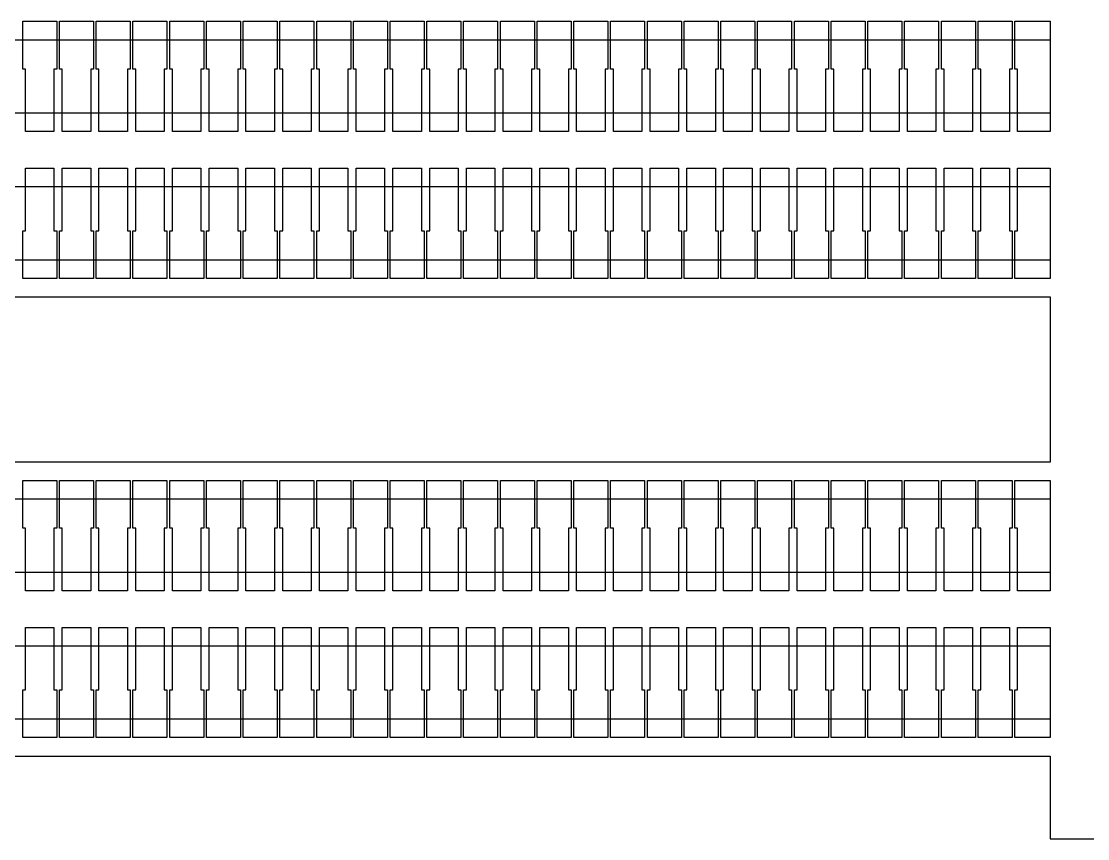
# Model space of a CAD drawing. Extents: x -38350 to 38650, y -35000 to 36000.
# Drawn here: x 440 to 1020, y -25000 to -24555 of the extents above; entities that cross this region are included whole.
import ezdxf

# ---------------------------------------------------------------- set-up
doc = ezdxf.new("R2010")
doc.units = 0
doc.header["$MEASUREMENT"] = 0
doc.layers.add('Layer1', color=10, linetype='Continuous')

msp = doc.modelspace()

# ---------------------------------------------------------------- linework, layer by layer
for p, q in [((440.75, -24581), (440.75, -24555)), ((440.75, -24555), (459.25, -24555)), ((459.25, -24555), (459.25, -24581)), ((460.75, -24581), (460.75, -24555)), ((460.75, -24555), (479.25, -24555)), ((479.25, -24555), (479.25, -24581)), ((480.75, -24581), (480.75, -24555)), ((480.75, -24555), (499.25, -24555)), ((499.25, -24555), (499.25, -24581)), ((500.75, -24581), (500.75, -24555)), ((500.75, -24555), (519.25, -24555)), ((519.25, -24555), (519.25, -24581)), ((520.75, -24581), (520.75, -24555)), ((520.75, -24555), (539.25, -24555)), ((539.25, -24555), (539.25, -24581)), ((540.75, -24581), (540.75, -24555)), ((540.75, -24555), (559.25, -24555)), ((559.25, -24555), (559.25, -24581)), ((560.75, -24581), (560.75, -24555)), ((560.75, -24555), (579.25, -24555)), ((579.25, -24555), (579.25, -24581)), ((580.75, -24581), (580.75, -24555)), ((580.75, -24555), (599.25, -24555)), ((599.25, -24555), (599.25, -24581)), ((600.75, -24581), (600.75, -24555)), ((600.75, -24555), (619.25, -24555)), ((619.25, -24555), (619.25, -24581)), ((620.75, -24581), (620.75, -24555)), ((620.75, -24555), (639.25, -24555)), ((639.25, -24555), (639.25, -24581)), ((640.75, -24581), (640.75, -24555)), ((640.75, -24555), (659.25, -24555)), ((659.25, -24555), (659.25, -24581)), ((660.75, -24581), (660.75, -24555)), ((660.75, -24555), (679.25, -24555)), ((679.25, -24555), (679.25, -24581)), ((680.75, -24581), (680.75, -24555)), ((680.75, -24555), (699.25, -24555)), ((699.25, -24555), (699.25, -24581)), ((700.75, -24581), (700.75, -24555)), ((700.75, -24555), (719.25, -24555)), ((719.25, -24555), (719.25, -24581)), ((720.75, -24581), (720.75, -24555)), ((720.75, -24555), (739.25, -24555)), ((739.25, -24555), (739.25, -24581)), ((740.75, -24581), (740.75, -24555)), ((740.75, -24555), (759.25, -24555)), ((759.25, -24555), (759.25, -24581)), ((760.75, -24581), (760.75, -24555)), ((760.75, -24555), (779.25, -24555)), ((779.25, -24555), (779.25, -24581)), ((780.75, -24581), (780.75, -24555)), ((780.75, -24555), (799.25, -24555)), ((799.25, -24555), (799.25, -24581)), ((800.75, -24581), (800.75, -24555)), ((800.75, -24555), (819.25, -24555)), ((819.25, -24555), (819.25, -24581)), ((820.75, -24581), (820.75, -24555)), ((820.75, -24555), (839.25, -24555)), ((839.25, -24555), (839.25, -24581)), ((840.75, -24581), (840.75, -24555)), ((840.75, -24555), (859.25, -24555)), ((859.25, -24555), (859.25, -24581)), ((860.75, -24581), (860.75, -24555)), ((860.75, -24555), (879.25, -24555)), ((879.25, -24555), (879.25, -24581)), ((880.75, -24581), (880.75, -24555)), ((880.75, -24555), (899.25, -24555)), ((899.25, -24555), (899.25, -24581)), ((900.75, -24581), (900.75, -24555)), ((900.75, -24555), (919.25, -24555)), ((919.25, -24555), (919.25, -24581)), ((920.75, -24581), (920.75, -24555)), ((920.75, -24555), (939.25, -24555)), ((939.25, -24555), (939.25, -24581)), ((940.75, -24581), (940.75, -24555)), ((940.75, -24555), (959.25, -24555)), ((959.25, -24555), (959.25, -24581)), ((960.75, -24581), (960.75, -24555)), ((960.75, -24555), (979.25, -24555)), ((979.25, -24555), (979.25, -24581)), ((980.75, -24581), (980.75, -24555)), ((980.75, -24555), (1000, -24555)), ((1000, -24555), (1000, -24615)), ((442.25, -24581), (440.75, -24581)), ((442.25, -24615), (442.25, -24581)), ((459.25, -24581), (457.75, -24581)), ((457.75, -24581), (457.75, -24615)), ((462.25, -24581), (460.75, -24581)), ((462.25, -24615), (462.25, -24581)), ((479.25, -24581), (477.75, -24581)), ((477.75, -24581), (477.75, -24615)), ((482.25, -24581), (480.75, -24581)), ((482.25, -24615), (482.25, -24581)), ((499.25, -24581), (497.75, -24581)), ((497.75, -24581), (497.75, -24615)), ((502.25, -24581), (500.75, -24581)), ((502.25, -24615), (502.25, -24581)), ((519.25, -24581), (517.75, -24581)), ((517.75, -24581), (517.75, -24615)), ((522.25, -24581), (520.75, -24581)), ((522.25, -24615), (522.25, -24581)), ((539.25, -24581), (537.75, -24581)), ((537.75, -24581), (537.75, -24615)), ((542.25, -24581), (540.75, -24581)), ((542.25, -24615), (542.25, -24581)), ((559.25, -24581), (557.75, -24581)), ((557.75, -24581), (557.75, -24615)), ((562.25, -24581), (560.75, -24581)), ((562.25, -24615), (562.25, -24581)), ((579.25, -24581), (577.75, -24581)), ((577.75, -24581), (577.75, -24615)), ((582.25, -24581), (580.75, -24581)), ((582.25, -24615), (582.25, -24581)), ((599.25, -24581), (597.75, -24581)), ((597.75, -24581), (597.75, -24615)), ((602.25, -24581), (600.75, -24581)), ((602.25, -24615), (602.25, -24581)), ((619.25, -24581), (617.75, -24581)), ((617.75, -24581), (617.75, -24615)), ((622.25, -24581), (620.75, -24581)), ((622.25, -24615), (622.25, -24581)), ((639.25, -24581), (637.75, -24581)), ((637.75, -24581), (637.75, -24615)), ((642.25, -24581), (640.75, -24581)), ((642.25, -24615), (642.25, -24581)), ((659.25, -24581), (657.75, -24581)), ((657.75, -24581), (657.75, -24615)), ((662.25, -24581), (660.75, -24581)), ((662.25, -24615), (662.25, -24581)), ((679.25, -24581), (677.75, -24581)), ((677.75, -24581), (677.75, -24615)), ((682.25, -24581), (680.75, -24581)), ((682.25, -24615), (682.25, -24581)), ((699.25, -24581), (697.75, -24581)), ((697.75, -24581), (697.75, -24615)), ((702.25, -24581), (700.75, -24581)), ((702.25, -24615), (702.25, -24581)), ((719.25, -24581), (717.75, -24581)), ((717.75, -24581), (717.75, -24615)), ((722.25, -24581), (720.75, -24581)), ((722.25, -24615), (722.25, -24581)), ((739.25, -24581), (737.75, -24581)), ((737.75, -24581), (737.75, -24615)), ((742.25, -24581), (740.75, -24581)), ((742.25, -24615), (742.25, -24581)), ((759.25, -24581), (757.75, -24581)), ((757.75, -24581), (757.75, -24615)), ((762.25, -24581), (760.75, -24581)), ((762.25, -24615), (762.25, -24581)), ((779.25, -24581), (777.75, -24581)), ((777.75, -24581), (777.75, -24615)), ((782.25, -24581), (780.75, -24581)), ((782.25, -24615), (782.25, -24581)), ((799.25, -24581), (797.75, -24581)), ((797.75, -24581), (797.75, -24615)), ((802.25, -24581), (800.75, -24581)), ((802.25, -24615), (802.25, -24581)), ((819.25, -24581), (817.75, -24581)), ((817.75, -24581), (817.75, -24615)), ((822.25, -24581), (820.75, -24581)), ((822.25, -24615), (822.25, -24581)), ((839.25, -24581), (837.75, -24581)), ((837.75, -24581), (837.75, -24615)), ((842.25, -24581), (840.75, -24581)), ((842.25, -24615), (842.25, -24581)), ((859.25, -24581), (857.75, -24581)), ((857.75, -24581), (857.75, -24615)), ((862.25, -24581), (860.75, -24581)), ((862.25, -24615), (862.25, -24581)), ((879.25, -24581), (877.75, -24581)), ((877.75, -24581), (877.75, -24615)), ((882.25, -24581), (880.75, -24581)), ((882.25, -24615), (882.25, -24581)), ((899.25, -24581), (897.75, -24581)), ((897.75, -24581), (897.75, -24615)), ((902.25, -24581), (900.75, -24581)), ((902.25, -24615), (902.25, -24581)), ((919.25, -24581), (917.75, -24581)), ((917.75, -24581), (917.75, -24615)), ((922.25, -24581), (920.75, -24581)), ((922.25, -24615), (922.25, -24581)), ((939.25, -24581), (937.75, -24581)), ((937.75, -24581), (937.75, -24615)), ((942.25, -24581), (940.75, -24581)), ((942.25, -24615), (942.25, -24581)), ((959.25, -24581), (957.75, -24581)), ((957.75, -24581), (957.75, -24615)), ((962.25, -24581), (960.75, -24581)), ((962.25, -24615), (962.25, -24581)), ((979.25, -24581), (977.75, -24581)), ((977.75, -24581), (977.75, -24615)), ((982.25, -24581), (980.75, -24581)), ((982.25, -24615), (982.25, -24581)), ((457.75, -24615), (442.25, -24615)), ((477.75, -24615), (462.25, -24615)), ((497.75, -24615), (482.25, -24615)), ((517.75, -24615), (502.25, -24615)), ((537.75, -24615), (522.25, -24615)), ((557.75, -24615), (542.25, -24615)), ((577.75, -24615), (562.25, -24615)), ((597.75, -24615), (582.25, -24615)), ((617.75, -24615), (602.25, -24615)), ((637.75, -24615), (622.25, -24615)), ((657.75, -24615), (642.25, -24615)), ((677.75, -24615), (662.25, -24615)), ((697.75, -24615), (682.25, -24615)), ((717.75, -24615), (702.25, -24615)), ((737.75, -24615), (722.25, -24615)), ((757.75, -24615), (742.25, -24615)), ((777.75, -24615), (762.25, -24615)), ((797.75, -24615), (782.25, -24615)), ((817.75, -24615), (802.25, -24615)), ((837.75, -24615), (822.25, -24615)), ((857.75, -24615), (842.25, -24615)), ((877.75, -24615), (862.25, -24615)), ((897.75, -24615), (882.25, -24615)), ((917.75, -24615), (902.25, -24615)), ((937.75, -24615), (922.25, -24615)), ((957.75, -24615), (942.25, -24615)), ((977.75, -24615), (962.25, -24615)), ((1000, -24615), (982.25, -24615)), ((442.25, -24669), (442.25, -24635)), ((442.25, -24635), (457.75, -24635)), ((457.75, -24635), (457.75, -24669)), ((462.25, -24669), (462.25, -24635)), ((462.25, -24635), (477.75, -24635)), ((477.75, -24635), (477.75, -24669)), ((482.25, -24669), (482.25, -24635)), ((482.25, -24635), (497.75, -24635)), ((497.75, -24635), (497.75, -24669)), ((502.25, -24669), (502.25, -24635)), ((502.25, -24635), (517.75, -24635)), ((517.75, -24635), (517.75, -24669)), ((522.25, -24669), (522.25, -24635)), ((522.25, -24635), (537.75, -24635)), ((537.75, -24635), (537.75, -24669)), ((542.25, -24669), (542.25, -24635)), ((542.25, -24635), (557.75, -24635)), ((557.75, -24635), (557.75, -24669)), ((562.25, -24669), (562.25, -24635)), ((562.25, -24635), (577.75, -24635)), ((577.75, -24635), (577.75, -24669)), ((582.25, -24669), (582.25, -24635)), ((582.25, -24635), (597.75, -24635)), ((597.75, -24635), (597.75, -24669)), ((602.25, -24669), (602.25, -24635)), ((602.25, -24635), (617.75, -24635)), ((617.75, -24635), (617.75, -24669)), ((622.25, -24669), (622.25, -24635)), ((622.25, -24635), (637.75, -24635)), ((637.75, -24635), (637.75, -24669)), ((642.25, -24669), (642.25, -24635)), ((642.25, -24635), (657.75, -24635)), ((657.75, -24635), (657.75, -24669)), ((662.25, -24669), (662.25, -24635)), ((662.25, -24635), (677.75, -24635)), ((677.75, -24635), (677.75, -24669)), ((682.25, -24669), (682.25, -24635)), ((682.25, -24635), (697.75, -24635)), ((697.75, -24635), (697.75, -24669)), ((702.25, -24669), (702.25, -24635)), ((702.25, -24635), (717.75, -24635)), ((717.75, -24635), (717.75, -24669)), ((722.25, -24669), (722.25, -24635)), ((722.25, -24635), (737.75, -24635)), ((737.75, -24635), (737.75, -24669)), ((742.25, -24669), (742.25, -24635)), ((742.25, -24635), (757.75, -24635)), ((757.75, -24635), (757.75, -24669)), ((762.25, -24669), (762.25, -24635)), ((762.25, -24635), (777.75, -24635)), ((777.75, -24635), (777.75, -24669)), ((782.25, -24669), (782.25, -24635)), ((782.25, -24635), (797.75, -24635)), ((797.75, -24635), (797.75, -24669)), ((802.25, -24669), (802.25, -24635)), ((802.25, -24635), (817.75, -24635)), ((817.75, -24635), (817.75, -24669)), ((822.25, -24669), (822.25, -24635)), ((822.25, -24635), (837.75, -24635)), ((837.75, -24635), (837.75, -24669)), ((842.25, -24669), (842.25, -24635)), ((842.25, -24635), (857.75, -24635)), ((857.75, -24635), (857.75, -24669)), ((862.25, -24669), (862.25, -24635)), ((862.25, -24635), (877.75, -24635)), ((877.75, -24635), (877.75, -24669)), ((882.25, -24669), (882.25, -24635)), ((882.25, -24635), (897.75, -24635)), ((897.75, -24635), (897.75, -24669)), ((902.25, -24669), (902.25, -24635)), ((902.25, -24635), (917.75, -24635)), ((917.75, -24635), (917.75, -24669)), ((922.25, -24669), (922.25, -24635)), ((922.25, -24635), (937.75, -24635)), ((937.75, -24635), (937.75, -24669)), ((942.25, -24669), (942.25, -24635)), ((942.25, -24635), (957.75, -24635)), ((957.75, -24635), (957.75, -24669)), ((962.25, -24669), (962.25, -24635)), ((962.25, -24635), (977.75, -24635)), ((977.75, -24635), (977.75, -24669)), ((982.25, -24669), (982.25, -24635)), ((982.25, -24635), (1000, -24635)), ((1000, -24635), (1000, -24695)), ((440.75, -24695), (440.75, -24669)), ((440.75, -24669), (442.25, -24669)), ((457.75, -24669), (459.25, -24669)), ((459.25, -24669), (459.25, -24695)), ((460.75, -24695), (460.75, -24669)), ((460.75, -24669), (462.25, -24669)), ((477.75, -24669), (479.25, -24669)), ((479.25, -24669), (479.25, -24695)), ((480.75, -24695), (480.75, -24669)), ((480.75, -24669), (482.25, -24669)), ((497.75, -24669), (499.25, -24669)), ((499.25, -24669), (499.25, -24695)), ((500.75, -24695), (500.75, -24669)), ((500.75, -24669), (502.25, -24669)), ((517.75, -24669), (519.25, -24669)), ((519.25, -24669), (519.25, -24695)), ((520.75, -24695), (520.75, -24669)), ((520.75, -24669), (522.25, -24669)), ((537.75, -24669), (539.25, -24669)), ((539.25, -24669), (539.25, -24695)), ((540.75, -24695), (540.75, -24669)), ((540.75, -24669), (542.25, -24669)), ((557.75, -24669), (559.25, -24669)), ((559.25, -24669), (559.25, -24695)), ((560.75, -24695), (560.75, -24669)), ((560.75, -24669), (562.25, -24669)), ((577.75, -24669), (579.25, -24669)), ((579.25, -24669), (579.25, -24695)), ((580.75, -24695), (580.75, -24669)), ((580.75, -24669), (582.25, -24669)), ((597.75, -24669), (599.25, -24669)), ((599.25, -24669), (599.25, -24695)), ((600.75, -24695), (600.75, -24669)), ((600.75, -24669), (602.25, -24669)), ((617.75, -24669), (619.25, -24669)), ((619.25, -24669), (619.25, -24695)), ((620.75, -24695), (620.75, -24669)), ((620.75, -24669), (622.25, -24669)), ((637.75, -24669), (639.25, -24669)), ((639.25, -24669), (639.25, -24695)), ((640.75, -24695), (640.75, -24669)), ((640.75, -24669), (642.25, -24669)), ((657.75, -24669), (659.25, -24669)), ((659.25, -24669), (659.25, -24695)), ((660.75, -24695), (660.75, -24669)), ((660.75, -24669), (662.25, -24669)), ((677.75, -24669), (679.25, -24669)), ((679.25, -24669), (679.25, -24695)), ((680.75, -24695), (680.75, -24669)), ((680.75, -24669), (682.25, -24669)), ((697.75, -24669), (699.25, -24669)), ((699.25, -24669), (699.25, -24695)), ((700.75, -24695), (700.75, -24669)), ((700.75, -24669), (702.25, -24669)), ((717.75, -24669), (719.25, -24669)), ((719.25, -24669), (719.25, -24695)), ((720.75, -24695), (720.75, -24669)), ((720.75, -24669), (722.25, -24669)), ((737.75, -24669), (739.25, -24669)), ((739.25, -24669), (739.25, -24695)), ((740.75, -24695), (740.75, -24669)), ((740.75, -24669), (742.25, -24669)), ((757.75, -24669), (759.25, -24669)), ((759.25, -24669), (759.25, -24695)), ((760.75, -24695), (760.75, -24669)), ((760.75, -24669), (762.25, -24669)), ((777.75, -24669), (779.25, -24669)), ((779.25, -24669), (779.25, -24695)), ((780.75, -24695), (780.75, -24669)), ((780.75, -24669), (782.25, -24669)), ((797.75, -24669), (799.25, -24669)), ((799.25, -24669), (799.25, -24695)), ((800.75, -24695), (800.75, -24669)), ((800.75, -24669), (802.25, -24669)), ((817.75, -24669), (819.25, -24669)), ((819.25, -24669), (819.25, -24695)), ((820.75, -24695), (820.75, -24669)), ((820.75, -24669), (822.25, -24669)), ((837.75, -24669), (839.25, -24669)), ((839.25, -24669), (839.25, -24695)), ((840.75, -24695), (840.75, -24669)), ((840.75, -24669), (842.25, -24669)), ((857.75, -24669), (859.25, -24669)), ((859.25, -24669), (859.25, -24695)), ((860.75, -24695), (860.75, -24669)), ((860.75, -24669), (862.25, -24669)), ((877.75, -24669), (879.25, -24669)), ((879.25, -24669), (879.25, -24695)), ((880.75, -24695), (880.75, -24669)), ((880.75, -24669), (882.25, -24669)), ((897.75, -24669), (899.25, -24669)), ((899.25, -24669), (899.25, -24695)), ((900.75, -24695), (900.75, -24669)), ((900.75, -24669), (902.25, -24669)), ((917.75, -24669), (919.25, -24669)), ((919.25, -24669), (919.25, -24695)), ((920.75, -24695), (920.75, -24669)), ((920.75, -24669), (922.25, -24669)), ((937.75, -24669), (939.25, -24669)), ((939.25, -24669), (939.25, -24695)), ((940.75, -24695), (940.75, -24669)), ((940.75, -24669), (942.25, -24669)), ((957.75, -24669), (959.25, -24669)), ((959.25, -24669), (959.25, -24695)), ((960.75, -24695), (960.75, -24669)), ((960.75, -24669), (962.25, -24669)), ((977.75, -24669), (979.25, -24669)), ((979.25, -24669), (979.25, -24695)), ((980.75, -24695), (980.75, -24669)), ((980.75, -24669), (982.25, -24669)), ((459.25, -24695), (440.75, -24695)), ((479.25, -24695), (460.75, -24695)), ((499.25, -24695), (480.75, -24695)), ((519.25, -24695), (500.75, -24695)), ((539.25, -24695), (520.75, -24695)), ((559.25, -24695), (540.75, -24695)), ((579.25, -24695), (560.75, -24695)), ((599.25, -24695), (580.75, -24695)), ((619.25, -24695), (600.75, -24695)), ((639.25, -24695), (620.75, -24695)), ((659.25, -24695), (640.75, -24695)), ((679.25, -24695), (660.75, -24695)), ((699.25, -24695), (680.75, -24695)), ((719.25, -24695), (700.75, -24695)), ((739.25, -24695), (720.75, -24695)), ((759.25, -24695), (740.75, -24695)), ((779.25, -24695), (760.75, -24695)), ((799.25, -24695), (780.75, -24695)), ((819.25, -24695), (800.75, -24695)), ((839.25, -24695), (820.75, -24695)), ((859.25, -24695), (840.75, -24695)), ((879.25, -24695), (860.75, -24695)), ((899.25, -24695), (880.75, -24695)), ((919.25, -24695), (900.75, -24695)), ((939.25, -24695), (920.75, -24695)), ((959.25, -24695), (940.75, -24695)), ((979.25, -24695), (960.75, -24695)), ((1000, -24695), (980.75, -24695)), ((19, -24705), (1000, -24705)), ((1000, -24705), (1000, -24795)), ((1000, -24795), (19, -24795)), ((440.75, -24831), (440.75, -24805)), ((440.75, -24805), (459.25, -24805)), ((459.25, -24805), (459.25, -24831)), ((460.75, -24831), (460.75, -24805)), ((460.75, -24805), (479.25, -24805)), ((479.25, -24805), (479.25, -24831)), ((480.75, -24831), (480.75, -24805)), ((480.75, -24805), (499.25, -24805)), ((499.25, -24805), (499.25, -24831)), ((500.75, -24831), (500.75, -24805)), ((500.75, -24805), (519.25, -24805)), ((519.25, -24805), (519.25, -24831)), ((520.75, -24831), (520.75, -24805)), ((520.75, -24805), (539.25, -24805)), ((539.25, -24805), (539.25, -24831)), ((540.75, -24831), (540.75, -24805)), ((540.75, -24805), (559.25, -24805)), ((559.25, -24805), (559.25, -24831)), ((560.75, -24831), (560.75, -24805)), ((560.75, -24805), (579.25, -24805)), ((579.25, -24805), (579.25, -24831)), ((580.75, -24831), (580.75, -24805)), ((580.75, -24805), (599.25, -24805)), ((599.25, -24805), (599.25, -24831)), ((600.75, -24831), (600.75, -24805)), ((600.75, -24805), (619.25, -24805)), ((619.25, -24805), (619.25, -24831)), ((620.75, -24831), (620.75, -24805)), ((620.75, -24805), (639.25, -24805)), ((639.25, -24805), (639.25, -24831)), ((640.75, -24831), (640.75, -24805)), ((640.75, -24805), (659.25, -24805)), ((659.25, -24805), (659.25, -24831)), ((660.75, -24831), (660.75, -24805)), ((660.75, -24805), (679.25, -24805)), ((679.25, -24805), (679.25, -24831)), ((680.75, -24831), (680.75, -24805)), ((680.75, -24805), (699.25, -24805)), ((699.25, -24805), (699.25, -24831)), ((700.75, -24831), (700.75, -24805)), ((700.75, -24805), (719.25, -24805)), ((719.25, -24805), (719.25, -24831)), ((720.75, -24831), (720.75, -24805)), ((720.75, -24805), (739.25, -24805)), ((739.25, -24805), (739.25, -24831)), ((740.75, -24831), (740.75, -24805)), ((740.75, -24805), (759.25, -24805)), ((759.25, -24805), (759.25, -24831)), ((760.75, -24831), (760.75, -24805)), ((760.75, -24805), (779.25, -24805)), ((779.25, -24805), (779.25, -24831)), ((780.75, -24831), (780.75, -24805)), ((780.75, -24805), (799.25, -24805)), ((799.25, -24805), (799.25, -24831)), ((800.75, -24831), (800.75, -24805)), ((800.75, -24805), (819.25, -24805)), ((819.25, -24805), (819.25, -24831)), ((820.75, -24831), (820.75, -24805)), ((820.75, -24805), (839.25, -24805)), ((839.25, -24805), (839.25, -24831)), ((840.75, -24831), (840.75, -24805)), ((840.75, -24805), (859.25, -24805)), ((859.25, -24805), (859.25, -24831)), ((860.75, -24831), (860.75, -24805)), ((860.75, -24805), (879.25, -24805)), ((879.25, -24805), (879.25, -24831)), ((880.75, -24831), (880.75, -24805)), ((880.75, -24805), (899.25, -24805)), ((899.25, -24805), (899.25, -24831)), ((900.75, -24831), (900.75, -24805)), ((900.75, -24805), (919.25, -24805)), ((919.25, -24805), (919.25, -24831)), ((920.75, -24831), (920.75, -24805)), ((920.75, -24805), (939.25, -24805)), ((939.25, -24805), (939.25, -24831)), ((940.75, -24831), (940.75, -24805)), ((940.75, -24805), (959.25, -24805)), ((959.25, -24805), (959.25, -24831)), ((960.75, -24831), (960.75, -24805)), ((960.75, -24805), (979.25, -24805)), ((979.25, -24805), (979.25, -24831)), ((980.75, -24831), (980.75, -24805)), ((980.75, -24805), (1000, -24805)), ((1000, -24805), (1000, -24865)), ((442.25, -24831), (440.75, -24831)), ((442.25, -24865), (442.25, -24831)), ((459.25, -24831), (457.75, -24831)), ((457.75, -24831), (457.75, -24865)), ((462.25, -24831), (460.75, -24831)), ((462.25, -24865), (462.25, -24831)), ((479.25, -24831), (477.75, -24831)), ((477.75, -24831), (477.75, -24865)), ((482.25, -24831), (480.75, -24831)), ((482.25, -24865), (482.25, -24831)), ((499.25, -24831), (497.75, -24831)), ((497.75, -24831), (497.75, -24865)), ((502.25, -24831), (500.75, -24831)), ((502.25, -24865), (502.25, -24831)), ((519.25, -24831), (517.75, -24831)), ((517.75, -24831), (517.75, -24865)), ((522.25, -24831), (520.75, -24831)), ((522.25, -24865), (522.25, -24831)), ((539.25, -24831), (537.75, -24831)), ((537.75, -24831), (537.75, -24865)), ((542.25, -24831), (540.75, -24831)), ((542.25, -24865), (542.25, -24831)), ((559.25, -24831), (557.75, -24831)), ((557.75, -24831), (557.75, -24865)), ((562.25, -24831), (560.75, -24831)), ((562.25, -24865), (562.25, -24831)), ((579.25, -24831), (577.75, -24831)), ((577.75, -24831), (577.75, -24865)), ((582.25, -24831), (580.75, -24831)), ((582.25, -24865), (582.25, -24831)), ((599.25, -24831), (597.75, -24831)), ((597.75, -24831), (597.75, -24865)), ((602.25, -24831), (600.75, -24831)), ((602.25, -24865), (602.25, -24831)), ((619.25, -24831), (617.75, -24831)), ((617.75, -24831), (617.75, -24865)), ((622.25, -24831), (620.75, -24831)), ((622.25, -24865), (622.25, -24831)), ((639.25, -24831), (637.75, -24831)), ((637.75, -24831), (637.75, -24865)), ((642.25, -24831), (640.75, -24831)), ((642.25, -24865), (642.25, -24831)), ((659.25, -24831), (657.75, -24831)), ((657.75, -24831), (657.75, -24865)), ((662.25, -24831), (660.75, -24831)), ((662.25, -24865), (662.25, -24831)), ((679.25, -24831), (677.75, -24831)), ((677.75, -24831), (677.75, -24865)), ((682.25, -24831), (680.75, -24831)), ((682.25, -24865), (682.25, -24831)), ((699.25, -24831), (697.75, -24831)), ((697.75, -24831), (697.75, -24865)), ((702.25, -24831), (700.75, -24831)), ((702.25, -24865), (702.25, -24831)), ((719.25, -24831), (717.75, -24831)), ((717.75, -24831), (717.75, -24865)), ((722.25, -24831), (720.75, -24831)), ((722.25, -24865), (722.25, -24831)), ((739.25, -24831), (737.75, -24831)), ((737.75, -24831), (737.75, -24865)), ((742.25, -24831), (740.75, -24831)), ((742.25, -24865), (742.25, -24831)), ((759.25, -24831), (757.75, -24831)), ((757.75, -24831), (757.75, -24865)), ((762.25, -24831), (760.75, -24831)), ((762.25, -24865), (762.25, -24831)), ((779.25, -24831), (777.75, -24831)), ((777.75, -24831), (777.75, -24865)), ((782.25, -24831), (780.75, -24831)), ((782.25, -24865), (782.25, -24831)), ((799.25, -24831), (797.75, -24831)), ((797.75, -24831), (797.75, -24865)), ((802.25, -24831), (800.75, -24831)), ((802.25, -24865), (802.25, -24831)), ((819.25, -24831), (817.75, -24831)), ((817.75, -24831), (817.75, -24865)), ((822.25, -24831), (820.75, -24831)), ((822.25, -24865), (822.25, -24831)), ((839.25, -24831), (837.75, -24831)), ((837.75, -24831), (837.75, -24865)), ((842.25, -24831), (840.75, -24831)), ((842.25, -24865), (842.25, -24831)), ((859.25, -24831), (857.75, -24831)), ((857.75, -24831), (857.75, -24865)), ((862.25, -24831), (860.75, -24831)), ((862.25, -24865), (862.25, -24831)), ((879.25, -24831), (877.75, -24831)), ((877.75, -24831), (877.75, -24865)), ((882.25, -24831), (880.75, -24831)), ((882.25, -24865), (882.25, -24831)), ((899.25, -24831), (897.75, -24831)), ((897.75, -24831), (897.75, -24865)), ((902.25, -24831), (900.75, -24831)), ((902.25, -24865), (902.25, -24831)), ((919.25, -24831), (917.75, -24831)), ((917.75, -24831), (917.75, -24865)), ((922.25, -24831), (920.75, -24831)), ((922.25, -24865), (922.25, -24831)), ((939.25, -24831), (937.75, -24831)), ((937.75, -24831), (937.75, -24865)), ((942.25, -24831), (940.75, -24831)), ((942.25, -24865), (942.25, -24831)), ((959.25, -24831), (957.75, -24831)), ((957.75, -24831), (957.75, -24865)), ((962.25, -24831), (960.75, -24831)), ((962.25, -24865), (962.25, -24831)), ((979.25, -24831), (977.75, -24831)), ((977.75, -24831), (977.75, -24865)), ((982.25, -24831), (980.75, -24831)), ((982.25, -24865), (982.25, -24831)), ((457.75, -24865), (442.25, -24865)), ((477.75, -24865), (462.25, -24865)), ((497.75, -24865), (482.25, -24865)), ((517.75, -24865), (502.25, -24865)), ((537.75, -24865), (522.25, -24865)), ((557.75, -24865), (542.25, -24865)), ((577.75, -24865), (562.25, -24865)), ((597.75, -24865), (582.25, -24865)), ((617.75, -24865), (602.25, -24865)), ((637.75, -24865), (622.25, -24865)), ((657.75, -24865), (642.25, -24865)), ((677.75, -24865), (662.25, -24865)), ((697.75, -24865), (682.25, -24865)), ((717.75, -24865), (702.25, -24865)), ((737.75, -24865), (722.25, -24865)), ((757.75, -24865), (742.25, -24865)), ((777.75, -24865), (762.25, -24865)), ((797.75, -24865), (782.25, -24865)), ((817.75, -24865), (802.25, -24865)), ((837.75, -24865), (822.25, -24865)), ((857.75, -24865), (842.25, -24865)), ((877.75, -24865), (862.25, -24865)), ((897.75, -24865), (882.25, -24865)), ((917.75, -24865), (902.25, -24865)), ((937.75, -24865), (922.25, -24865)), ((957.75, -24865), (942.25, -24865)), ((977.75, -24865), (962.25, -24865)), ((1000, -24865), (982.25, -24865)), ((442.25, -24919), (442.25, -24885)), ((442.25, -24885), (457.75, -24885)), ((457.75, -24885), (457.75, -24919)), ((462.25, -24919), (462.25, -24885)), ((462.25, -24885), (477.75, -24885)), ((477.75, -24885), (477.75, -24919)), ((482.25, -24919), (482.25, -24885)), ((482.25, -24885), (497.75, -24885)), ((497.75, -24885), (497.75, -24919)), ((502.25, -24919), (502.25, -24885)), ((502.25, -24885), (517.75, -24885)), ((517.75, -24885), (517.75, -24919)), ((522.25, -24919), (522.25, -24885)), ((522.25, -24885), (537.75, -24885)), ((537.75, -24885), (537.75, -24919)), ((542.25, -24919), (542.25, -24885)), ((542.25, -24885), (557.75, -24885)), ((557.75, -24885), (557.75, -24919)), ((562.25, -24919), (562.25, -24885)), ((562.25, -24885), (577.75, -24885)), ((577.75, -24885), (577.75, -24919)), ((582.25, -24919), (582.25, -24885)), ((582.25, -24885), (597.75, -24885)), ((597.75, -24885), (597.75, -24919)), ((602.25, -24919), (602.25, -24885)), ((602.25, -24885), (617.75, -24885)), ((617.75, -24885), (617.75, -24919)), ((622.25, -24919), (622.25, -24885)), ((622.25, -24885), (637.75, -24885)), ((637.75, -24885), (637.75, -24919)), ((642.25, -24919), (642.25, -24885)), ((642.25, -24885), (657.75, -24885)), ((657.75, -24885), (657.75, -24919)), ((662.25, -24919), (662.25, -24885)), ((662.25, -24885), (677.75, -24885)), ((677.75, -24885), (677.75, -24919)), ((682.25, -24919), (682.25, -24885)), ((682.25, -24885), (697.75, -24885)), ((697.75, -24885), (697.75, -24919)), ((702.25, -24919), (702.25, -24885)), ((702.25, -24885), (717.75, -24885)), ((717.75, -24885), (717.75, -24919)), ((722.25, -24919), (722.25, -24885)), ((722.25, -24885), (737.75, -24885)), ((737.75, -24885), (737.75, -24919)), ((742.25, -24919), (742.25, -24885)), ((742.25, -24885), (757.75, -24885)), ((757.75, -24885), (757.75, -24919)), ((762.25, -24919), (762.25, -24885)), ((762.25, -24885), (777.75, -24885)), ((777.75, -24885), (777.75, -24919)), ((782.25, -24919), (782.25, -24885)), ((782.25, -24885), (797.75, -24885)), ((797.75, -24885), (797.75, -24919)), ((802.25, -24919), (802.25, -24885)), ((802.25, -24885), (817.75, -24885)), ((817.75, -24885), (817.75, -24919)), ((822.25, -24919), (822.25, -24885)), ((822.25, -24885), (837.75, -24885)), ((837.75, -24885), (837.75, -24919)), ((842.25, -24919), (842.25, -24885)), ((842.25, -24885), (857.75, -24885)), ((857.75, -24885), (857.75, -24919)), ((862.25, -24919), (862.25, -24885)), ((862.25, -24885), (877.75, -24885)), ((877.75, -24885), (877.75, -24919)), ((882.25, -24919), (882.25, -24885)), ((882.25, -24885), (897.75, -24885)), ((897.75, -24885), (897.75, -24919)), ((902.25, -24919), (902.25, -24885)), ((902.25, -24885), (917.75, -24885)), ((917.75, -24885), (917.75, -24919)), ((922.25, -24919), (922.25, -24885)), ((922.25, -24885), (937.75, -24885)), ((937.75, -24885), (937.75, -24919)), ((942.25, -24919), (942.25, -24885)), ((942.25, -24885), (957.75, -24885)), ((957.75, -24885), (957.75, -24919)), ((962.25, -24919), (962.25, -24885)), ((962.25, -24885), (977.75, -24885)), ((977.75, -24885), (977.75, -24919)), ((982.25, -24919), (982.25, -24885)), ((982.25, -24885), (1000, -24885)), ((1000, -24885), (1000, -24945)), ((440.75, -24945), (440.75, -24919)), ((440.75, -24919), (442.25, -24919)), ((457.75, -24919), (459.25, -24919)), ((459.25, -24919), (459.25, -24945)), ((460.75, -24945), (460.75, -24919)), ((460.75, -24919), (462.25, -24919)), ((477.75, -24919), (479.25, -24919)), ((479.25, -24919), (479.25, -24945)), ((480.75, -24945), (480.75, -24919)), ((480.75, -24919), (482.25, -24919)), ((497.75, -24919), (499.25, -24919)), ((499.25, -24919), (499.25, -24945)), ((500.75, -24945), (500.75, -24919)), ((500.75, -24919), (502.25, -24919)), ((517.75, -24919), (519.25, -24919)), ((519.25, -24919), (519.25, -24945)), ((520.75, -24945), (520.75, -24919)), ((520.75, -24919), (522.25, -24919)), ((537.75, -24919), (539.25, -24919)), ((539.25, -24919), (539.25, -24945)), ((540.75, -24945), (540.75, -24919)), ((540.75, -24919), (542.25, -24919)), ((557.75, -24919), (559.25, -24919)), ((559.25, -24919), (559.25, -24945)), ((560.75, -24945), (560.75, -24919)), ((560.75, -24919), (562.25, -24919)), ((577.75, -24919), (579.25, -24919)), ((579.25, -24919), (579.25, -24945)), ((580.75, -24945), (580.75, -24919)), ((580.75, -24919), (582.25, -24919)), ((597.75, -24919), (599.25, -24919)), ((599.25, -24919), (599.25, -24945)), ((600.75, -24945), (600.75, -24919)), ((600.75, -24919), (602.25, -24919)), ((617.75, -24919), (619.25, -24919)), ((619.25, -24919), (619.25, -24945)), ((620.75, -24945), (620.75, -24919)), ((620.75, -24919), (622.25, -24919)), ((637.75, -24919), (639.25, -24919)), ((639.25, -24919), (639.25, -24945)), ((640.75, -24945), (640.75, -24919)), ((640.75, -24919), (642.25, -24919)), ((657.75, -24919), (659.25, -24919)), ((659.25, -24919), (659.25, -24945)), ((660.75, -24945), (660.75, -24919)), ((660.75, -24919), (662.25, -24919)), ((677.75, -24919), (679.25, -24919)), ((679.25, -24919), (679.25, -24945)), ((680.75, -24945), (680.75, -24919)), ((680.75, -24919), (682.25, -24919)), ((697.75, -24919), (699.25, -24919)), ((699.25, -24919), (699.25, -24945)), ((700.75, -24945), (700.75, -24919)), ((700.75, -24919), (702.25, -24919)), ((717.75, -24919), (719.25, -24919)), ((719.25, -24919), (719.25, -24945)), ((720.75, -24945), (720.75, -24919)), ((720.75, -24919), (722.25, -24919)), ((737.75, -24919), (739.25, -24919)), ((739.25, -24919), (739.25, -24945)), ((740.75, -24945), (740.75, -24919)), ((740.75, -24919), (742.25, -24919)), ((757.75, -24919), (759.25, -24919)), ((759.25, -24919), (759.25, -24945)), ((760.75, -24945), (760.75, -24919)), ((760.75, -24919), (762.25, -24919)), ((777.75, -24919), (779.25, -24919)), ((779.25, -24919), (779.25, -24945)), ((780.75, -24945), (780.75, -24919)), ((780.75, -24919), (782.25, -24919)), ((797.75, -24919), (799.25, -24919)), ((799.25, -24919), (799.25, -24945)), ((800.75, -24945), (800.75, -24919)), ((800.75, -24919), (802.25, -24919)), ((817.75, -24919), (819.25, -24919)), ((819.25, -24919), (819.25, -24945)), ((820.75, -24945), (820.75, -24919)), ((820.75, -24919), (822.25, -24919)), ((837.75, -24919), (839.25, -24919)), ((839.25, -24919), (839.25, -24945)), ((840.75, -24945), (840.75, -24919)), ((840.75, -24919), (842.25, -24919)), ((857.75, -24919), (859.25, -24919)), ((859.25, -24919), (859.25, -24945)), ((860.75, -24945), (860.75, -24919)), ((860.75, -24919), (862.25, -24919)), ((877.75, -24919), (879.25, -24919)), ((879.25, -24919), (879.25, -24945)), ((880.75, -24945), (880.75, -24919)), ((880.75, -24919), (882.25, -24919)), ((897.75, -24919), (899.25, -24919)), ((899.25, -24919), (899.25, -24945)), ((900.75, -24945), (900.75, -24919)), ((900.75, -24919), (902.25, -24919)), ((917.75, -24919), (919.25, -24919)), ((919.25, -24919), (919.25, -24945)), ((920.75, -24945), (920.75, -24919)), ((920.75, -24919), (922.25, -24919)), ((937.75, -24919), (939.25, -24919)), ((939.25, -24919), (939.25, -24945)), ((940.75, -24945), (940.75, -24919)), ((940.75, -24919), (942.25, -24919)), ((957.75, -24919), (959.25, -24919)), ((959.25, -24919), (959.25, -24945)), ((960.75, -24945), (960.75, -24919)), ((960.75, -24919), (962.25, -24919)), ((977.75, -24919), (979.25, -24919)), ((979.25, -24919), (979.25, -24945)), ((980.75, -24945), (980.75, -24919)), ((980.75, -24919), (982.25, -24919)), ((459.25, -24945), (440.75, -24945)), ((479.25, -24945), (460.75, -24945)), ((499.25, -24945), (480.75, -24945)), ((519.25, -24945), (500.75, -24945)), ((539.25, -24945), (520.75, -24945)), ((559.25, -24945), (540.75, -24945)), ((579.25, -24945), (560.75, -24945)), ((599.25, -24945), (580.75, -24945)), ((619.25, -24945), (600.75, -24945)), ((639.25, -24945), (620.75, -24945)), ((659.25, -24945), (640.75, -24945)), ((679.25, -24945), (660.75, -24945)), ((699.25, -24945), (680.75, -24945)), ((719.25, -24945), (700.75, -24945)), ((739.25, -24945), (720.75, -24945)), ((759.25, -24945), (740.75, -24945)), ((779.25, -24945), (760.75, -24945)), ((799.25, -24945), (780.75, -24945)), ((819.25, -24945), (800.75, -24945)), ((839.25, -24945), (820.75, -24945)), ((859.25, -24945), (840.75, -24945)), ((879.25, -24945), (860.75, -24945)), ((899.25, -24945), (880.75, -24945)), ((919.25, -24945), (900.75, -24945)), ((939.25, -24945), (920.75, -24945)), ((959.25, -24945), (940.75, -24945)), ((979.25, -24945), (960.75, -24945)), ((1000, -24945), (980.75, -24945)), ((19, -24955), (1000, -24955)), ((1000, -24955), (1000, -25000)), ((1000, -25000), (8000, -25000))]:
    msp.add_line(p, q)
at = {"layer": 'Layer1'}
for p, q in [((19, -24565), (1000, -24565)), ((1000, -24565), (1000, -24605)), ((1000, -24605), (0, -24605)), ((0, -24645), (1000, -24645)), ((1000, -24645), (1000, -24685)), ((1000, -24685), (19, -24685)), ((19, -24705), (1000, -24705)), ((1000, -24705), (1000, -24795)), ((1000, -24795), (19, -24795)), ((19, -24815), (1000, -24815)), ((1000, -24815), (1000, -24855)), ((1000, -24855), (0, -24855)), ((0, -24895), (1000, -24895)), ((1000, -24895), (1000, -24935)), ((1000, -24935), (19, -24935)), ((19, -24955), (1000, -24955)), ((1000, -24955), (1000, -25000)), ((1000, -25000), (8000, -25000))]:
    msp.add_line(p, q, dxfattribs=at)

doc.saveas('drawing.dxf')
